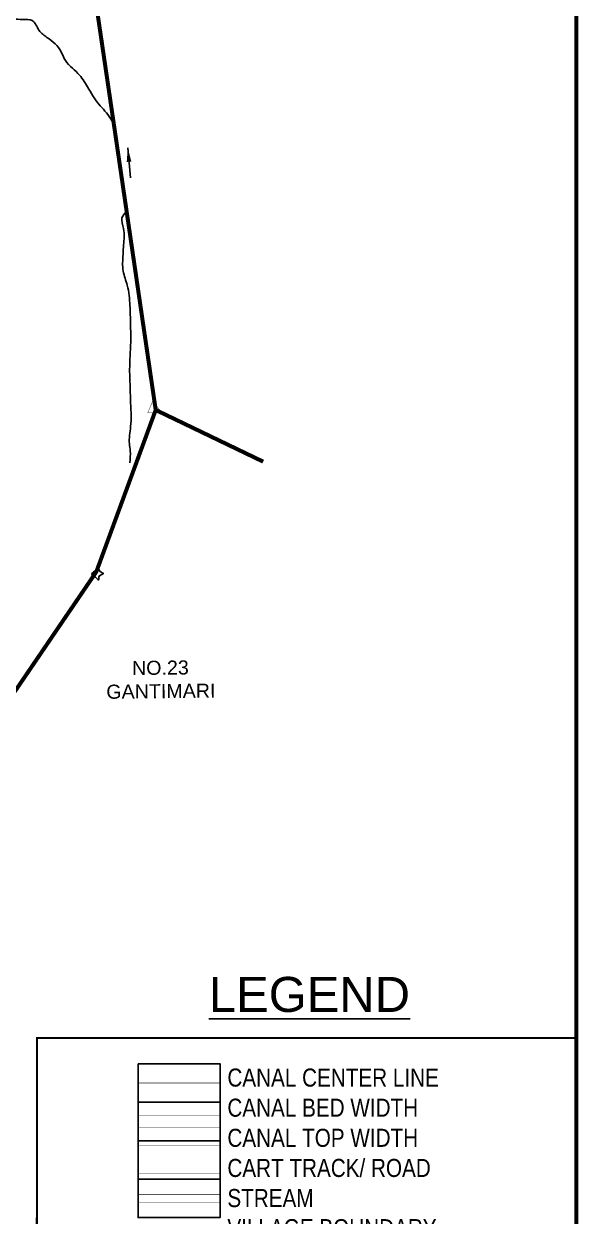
# Model space of a CAD drawing. Header units: feet. Extents: x 764898 to 774910, y 1587357 to 1595279.
# Drawn here: x 773331 to 774711, y 1588875 to 1591840 of the extents above; entities that cross this region are included whole.
import ezdxf
from ezdxf.enums import TextEntityAlignment as Align

# ---------------------------------------------------------------- set-up
doc = ezdxf.new("R2010")
doc.units = ezdxf.units.FT
doc.header["$LTSCALE"] = 15
doc.header["$MEASUREMENT"] = 0
doc.linetypes.add('HIDDEN2', pattern=[0.1875, 0.125, -0.0625])
for name, color, linetype in [('CANAL1', 7, 'Continuous'), ('CSMark', 72, 'Continuous'), ('DIMENSION', 1, 'Continuous'), ('PLOT NO', 7, 'Continuous'), ('ROADS', 6, 'Continuous'), ('TABLE', 7, 'Continuous'), ('TANKS-STREAM', 4, 'Continuous'), ('TITLEBLOCK', 7, 'Continuous'), ('VILLAGE STONES', 240, 'Continuous')]:
    doc.layers.add(name, color=color, linetype=linetype)
doc.layers.add('VILLAGE BOUNDRY', color=5, linetype='HIDDEN2', lineweight=100)
doc.styles.add('A', font='arial.ttf')
doc.styles.add('ARIALN', font='ARIALN.TTF')
doc.styles.add('CANAL', font='Cambria.ttf')
doc.styles.get("Standard").update_dxf_attribs({"font": 'arial.ttf'})
doc.linetypes.add('DOTS', pattern='A,1e-06,-3,["●",Standard,S=3,R=0,X=-1.25,Y=-1.25],-3', length=6.000001)
doc.dimstyles.new('CRDS', dxfattribs={"dimtxt": 20, "dimasz": 35, "dimexe": 0.18, "dimexo": 0.0625, "dimgap": 0.09, "dimtad": 0, "dimtih": 1, "dimtoh": 1, "dimdec": 0, "dimzin": 2, "dimdsep": 46, "dimtxsty": 'CANAL', "dimcen": 0.09, "dimclrt": 256, "dimadec": 0, "dimazin": 0, "dimtfac": 1, "dimtdec": 0, "dimtofl": 0, "dimtmove": 0, "dimatfit": 3, "dimfxl": 1, "dimtfill": 2, "dimtfillclr": 5, "dimtolj": 1, "dimtzin": 0, "dimarcsym": 0})

msp = doc.modelspace()

# ---------------------------------------------------------------- linework, layer by layer
at = {"layer": 'CANAL1', "color": 1, "linetype": 'HIDDEN2', "ltscale": 100, "const_width": 1}
msp.add_lwpolyline([(773615.3, 1589206.5), (773819.3, 1589206.5)], dxfattribs=at)
at = {"layer": 'CANAL1', "color": 5, "ltscale": 100, "const_width": 1}
for points in [[(773819.3, 1589125.8), (773615.3, 1589125.8)], [(773819.3, 1589095.8), (773615.3, 1589095.8)]]:
    msp.add_lwpolyline(points, dxfattribs=at)
at = {"layer": 'CANAL1', "color": 1, "ltscale": 100, "const_width": 1}
for points in [[(773819.3, 1589050.2), (773615.3, 1589050.2)], [(773819.3, 1588980.2), (773615.3, 1588980.2)]]:
    msp.add_lwpolyline(points, dxfattribs=at)
at = {"layer": 'CSMark', "color": 5, "const_width": 5}
msp.add_lwpolyline([(773363.9, 1589318.1), (774705.6, 1589318.1), (774705.6, 1587362.4), (773362.1, 1587362.5)], close=True, dxfattribs=at)
at = {"layer": 'DIMENSION', "color": 5, "const_width": 10}
msp.add_lwpolyline([(764902.6, 1594600.5), (774705.6, 1594600.5), (774705.6, 1587362.4), (764902.6, 1587362.4)], close=True, dxfattribs=at)
at = {"layer": 'PLOT NO'}
for points in [[(773615.3, 1589254.3), (773819.3, 1589254.3), (773819.3, 1589158.7), (773615.3, 1589158.7)], [(773615.3, 1589158.7), (773819.3, 1589158.7), (773819.3, 1589063), (773615.3, 1589063)], [(773615.3, 1589063), (773819.3, 1589063), (773819.3, 1588967.3), (773615.3, 1588967.3)], [(773615.3, 1588967.3), (773819.3, 1588967.3), (773819.3, 1588871.7), (773615.3, 1588871.7)]]:
    msp.add_lwpolyline(points, close=True, dxfattribs=at)
at = {"layer": 'ROADS', "linetype": 'DOTS', "ltscale": 0.5, "const_width": 1}
msp.add_lwpolyline([(773615.3, 1588929.5), (773819.3, 1588929.5)], dxfattribs=at)
at = {"layer": 'ROADS', "linetype": 'HIDDEN2', "ltscale": 10, "const_width": 1}
msp.add_lwpolyline([(773615.3, 1588909.5), (773819.3, 1588909.5)], dxfattribs=at)
at = {"layer": 'TANKS-STREAM'}
for points in [[(773555.9, 1591585.5), (773546.9, 1591605.3), (773517.5, 1591641), (773489.7, 1591683.8), (773465.9, 1591717), (773431.4, 1591754.4), (773424.2, 1591771.1), (773388.7, 1591806.7), (773369.3, 1591824.2), (773351.7, 1591848.8), (773328.3, 1591851.1), (773280.6, 1591856.7), (773233.3, 1591860.7), (773210.9, 1591868.1), (773186.6, 1591867.8), (773126.6, 1591875.7), (773102.6, 1591882.6), (773073.7, 1591883.8), (773044.7, 1591890), (773023.4, 1591891.3), (772991.7, 1591906.2), (772979.3, 1591909), (772968.8, 1591925.6), (772927.3, 1591968.5), (772893.6, 1592009.6), (772861.9, 1592058.9), (772822.1, 1592115.7), (772806.2, 1592143.7), (772780, 1592188.1), (772755, 1592226), (772737, 1592262.9), (772709.7, 1592303.6), (772686.5, 1592356), (772669.2, 1592376.9), (772642.7, 1592449.2), (772613, 1592501.1), (772596.6, 1592527.5), (772598.5, 1592543.1), (772625, 1592555), (772654, 1592568.7), (772679, 1592581.1), (772701, 1592590.8), (772711.3, 1592614.6), (772708.4, 1592647.2), (772695.4, 1592678.1), (772689.9, 1592687.6), (772666.9, 1592719.5), (772652.6, 1592743.5), (772673.1, 1592755.5), (772705.1, 1592770.4), (772718.5, 1592780.6), (772743, 1592792.9), (772761.5, 1592802.7), (772805.6, 1592815.2), (772825.4, 1592848.6), (772825, 1592886.1), (772828.5, 1592935.3), (772828, 1592974.5), (772830.8, 1593002.5), (772829.2, 1593000.6)], [(773586.8, 1591374.5), (773575.3, 1591358.3), (773579.1, 1591331.2), (773579.5, 1591290.9), (773578, 1591267.3), (773578.5, 1591225.3), (773588.5, 1591190.4), (773595.2, 1591139.7), (773596.6, 1591093.3), (773597.1, 1591048.7), (773594.4, 1590980.7), (773595.8, 1590932.6), (773597.1, 1590891.5), (773598.3, 1590868.7), (773596.9, 1590838.9), (773593.8, 1590796), (773595.8, 1590778.6), (773595.2, 1590748.8)]]:
    msp.add_spline(points, degree=3, dxfattribs=at)
at = {"layer": 'VILLAGE BOUNDRY', "lineweight": -2, "ltscale": 10, "const_width": 10}
for points in [[(770516.7, 1588883.9), (770692.6, 1588904.2), (770973.7, 1589136.7), (771134.4, 1589265.5), (771499.7, 1589201.3), (771644.8, 1589177.2), (771867.3, 1589103.8), (772019.3, 1589185.9), (772186.8, 1589094.9), (772419, 1589165.5), (772399.6, 1589000.8), (772395.8, 1588919.3), (772633.4, 1589235.7), (772966.4, 1589691.7), (773102.2, 1589876.9), (773511.5, 1590477.7), (773659.3, 1590880.2), (773558, 1591571.4), (773497.7, 1591980.5)], [(773659.3, 1590880.2), (773926.8, 1590751.6)]]:
    msp.add_lwpolyline(points, dxfattribs=at)
at = {"layer": 'VILLAGE STONES', "const_width": 1}
msp.add_lwpolyline([(773639.6, 1590873.4), (773651.9, 1590902.8), (773674.8, 1590873.1), (773639.6, 1590873.4)], dxfattribs=at)
at = {"layer": 'VILLAGE STONES'}
msp.add_spline([(773504.3, 1590477.6), (773511.4, 1590482.9), (773515.3, 1590488.8), (773520.6, 1590479), (773529.2, 1590473.2), (773518.9, 1590467.3), (773517, 1590457.4), (773509.6, 1590464.2), (773500.3, 1590472.6), (773504.3, 1590477.7)], degree=3, dxfattribs=at)

# ---------------------------------------------------------------- texts
at = {"layer": 'TABLE', "extrusion": (0.000201441, 0.004807, 0.999988), "style": 'A'}
msp.add_text('%%ULEGEND', height=87.15, rotation=359.9999, dxfattribs=at).set_placement((774041.9, 1589407.6, 7796), align=Align.MIDDLE)
at = {"layer": 'TITLEBLOCK', "extrusion": (0.000201441, 0.004807, 0.999988), "insert": (773837.7, 1589242.4), "char_height": 44.934, "width": 942.081, "attachment_point": 1, "text_direction": (1, -1e-06, -0.000201), "style": 'ARIALN'}
msp.add_mtext('CANAL CENTER LINE \\PCANAL BED WIDTH {\\H1.5288x; }\\PCANAL TOP WIDTH {\\H1.3525x; }\\PCART TRACK/ ROAD{\\H1.4113x; }\\PSTREAM {\\H1.3917x; }\\PVILLAGE BOUNDARY{\\H1.3982x; }\\PTANKS/ KUNTAS{\\H1.3961x; }\\PSURVEY NUMBER& BOUNDARYS{\\H1.3968x; }\\PVILLAGE{\\H1.3966x; }\\PVILLAGE BOUNDARY STONES{\\H1.3966x; }', dxfattribs=at)
at = {"layer": 'VILLAGE STONES', "insert": (773500.5, 1590254.8), "char_height": 35, "width": 334.617, "attachment_point": 1, "rotation": 0.6396}
msp.add_mtext('\\pi99.624;{\\C1;NO.23 \\P\\pi34.984;GANTIMARI}', dxfattribs=at)

# ---------------------------------------------------------------- leaders
at = {"layer": 'VILLAGE BOUNDRY', "linetype": 'ByBlock', "lineweight": -2}
msp.add_leader([(773589.7, 1591532.4), (773596.7, 1591457.8)], dimstyle='CRDS', override={"dimgap": 0.09, "dimtad": 0}, dxfattribs=at)

doc.saveas('drawing.dxf')
